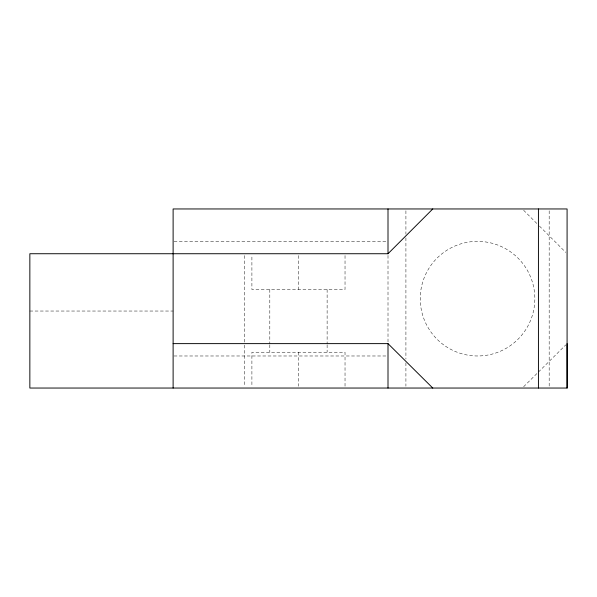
<?xml version="1.0" encoding="UTF-8"?>
<svg xmlns="http://www.w3.org/2000/svg" width="597" height="597" viewBox="0 0 597 597"><rect width="100%" height="100%" fill="white"/><g stroke="black" fill="none" stroke-linecap="round" stroke-linejoin="round"><path stroke-width="0.45" stroke-dasharray="2.98 2.24" d="M523.629 386.729L565.769 344.932M174.04 241.375L388.005 241.375M29.85 311.037L173.115 311.037M174.04 355.984L386.147 355.984M523.629 210.278L538.77 225.42M539.434 226.076L565.769 252.412M549.173 210.823L549.173 388.043M405.915 210.823L405.915 234.143M405.915 237.875L405.915 359.125M405.915 362.857L405.915 386.177M388.005 255.426L388.005 342.842M345.029 255.568L345.029 289.545L251.904 289.545L251.904 255.568M345.029 386.199L345.029 352.223L251.904 352.223L251.904 386.199M327.119 289.545L327.119 343.924M327.119 344.85L327.119 352.223M298.47 255.568L298.47 289.545M298.47 352.223L298.47 386.199M269.814 289.545L269.814 343.924M269.814 344.85L269.814 352.223M244.74 255.598L244.74 344.2M244.74 345.133L244.74 386.177M445.444 346.148A57.305 57.305 0 0 0 534.703 302.739A57.305 57.305 0 0 0 452.481 247.143A57.305 57.305 0 0 0 445.444 346.148"/><path stroke-width="0.9" d="M567.083 343.626L567.15 388.043L29.85 388.043L29.85 253.732L388.005 253.732L432.773 208.957M173.115 343.626L388.005 343.626L432.773 388.043M567.083 388.043L567.083 208.957L173.115 208.957L173.115 388.043M538.434 208.957L538.434 388.043M388.005 208.957L388.005 253.732M388.005 343.626L388.005 388.043"/></g></svg>
